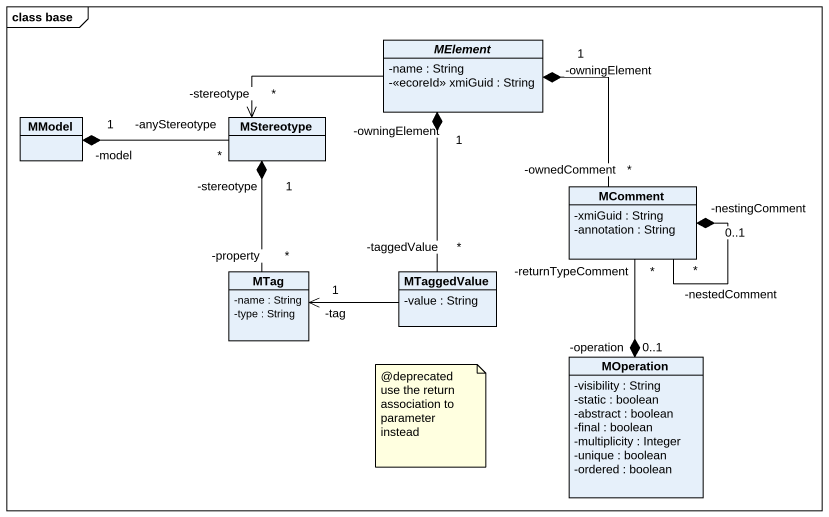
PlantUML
@startuml
mainframe class base
hide circle
hide empty members
skinparam classAttributeIconSize 0
abstract class MElement {
  -name : String
  -<<ecoreId>> xmiGuid : String
}
class MModel
class MStereotype
class MComment {
  -xmiGuid : String
  -annotation : String
}
class MTag {
  -name : String
  -type : String
}
class MTaggedValue {
  -value : String
}
class MOperation {
  -visibility : String
  -static : boolean
  -abstract : boolean
  -final : boolean
  -multiplicity : Integer
  -unique : boolean
  -ordered : boolean
}
MElement -left-> "-stereotype\n*" MStereotype
MElement "-owningElement\n1" *-- "-ownedComment\n*" MComment
MElement "-owningElement\n1" *-- "-taggedValue\n*" MTaggedValue
MModel "-model\n1" *-right- "-anyStereotype\n*" MStereotype
MStereotype "-stereotype\n1" *-- "-property\n*" MTag
MComment "-nestingComment\n0..1" *-- "-nestedComment\n*" MComment
MTaggedValue -left-> "-tag\n1" MTag
MOperation "-operation\n0..1" *-up- "-returnTypeComment\n*" MComment
note as N1
  ~@deprecated
  use the return association to parameter instead
end note
@enduml
